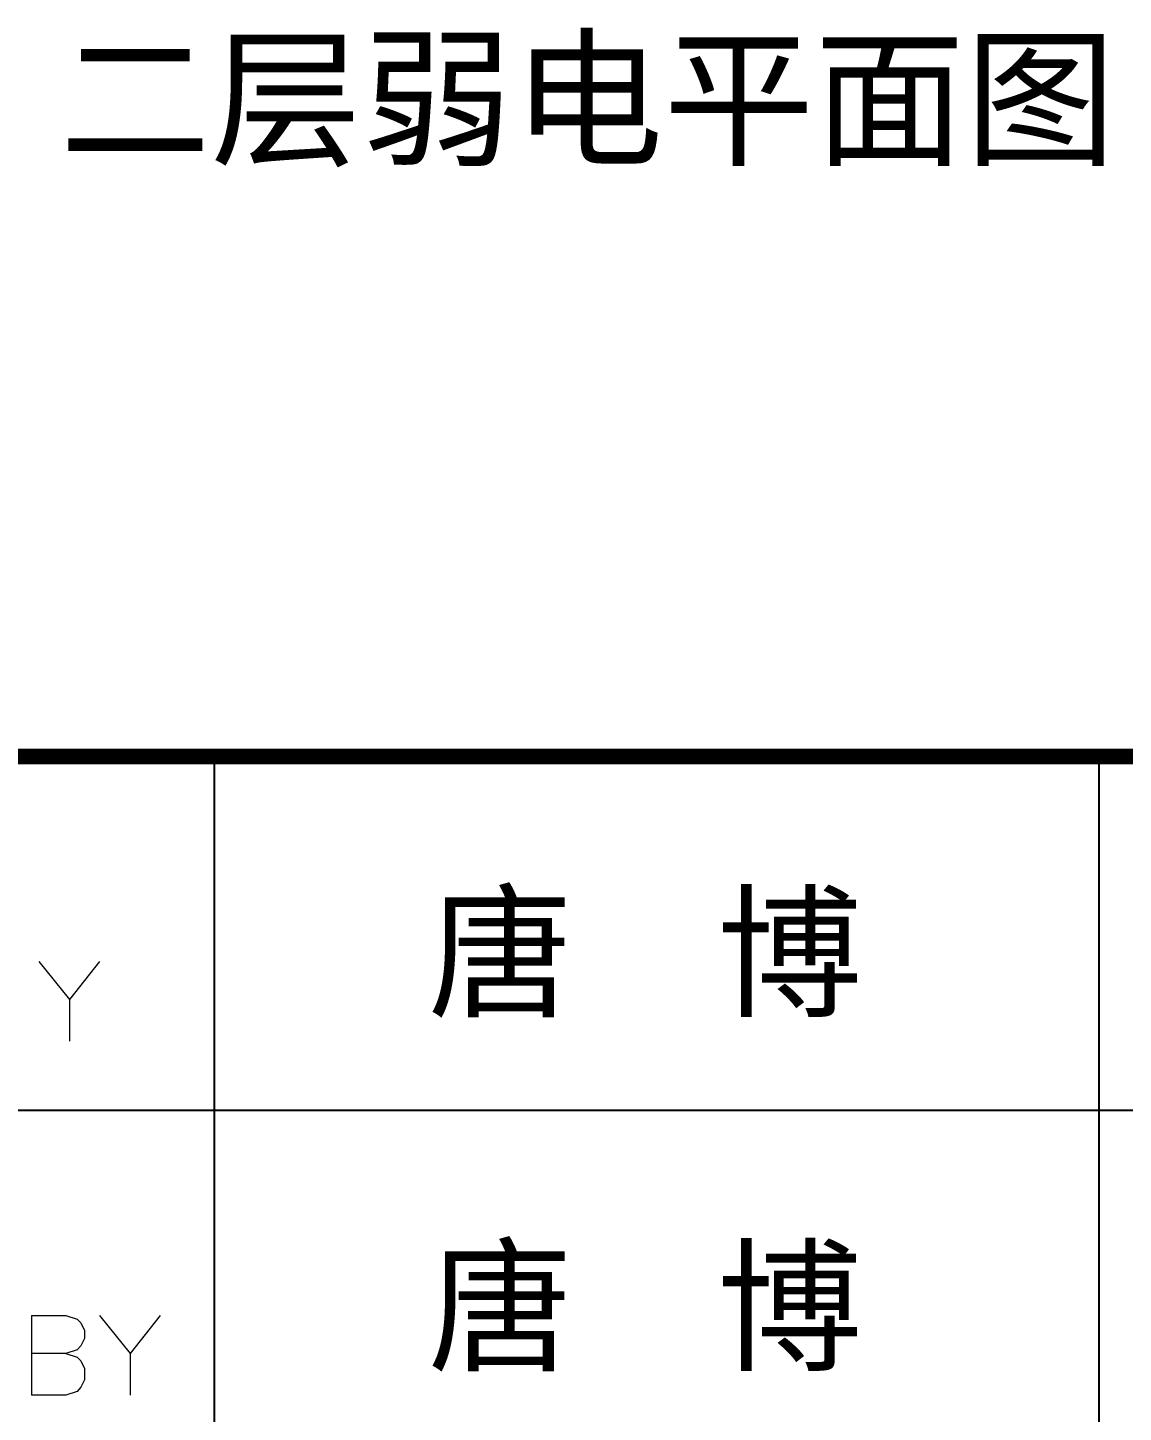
# Model space of a CAD drawing. Extents: x -9422388 to 15610651, y -1992469 to 953794.
# Drawn here: x -2792296 to -2789820, y -368886 to -365755 of the extents above; entities that cross this region are included whole.
import ezdxf

# ---------------------------------------------------------------- set-up
doc = ezdxf.new("R2010")
doc.units = 0
doc.header["$LTSCALE"] = 1000
doc.layers.add('PUB_TITLE', color=4, linetype='Continuous')
doc.styles.add('-宋体', font='', dxfattribs={"width": 0.8})
doc.styles.get('-宋体').set_extended_font_data('SimSun')

# ---------------------------------------------------------------- blocks, each defined once
blk = doc.blocks.new('TQ')
at = {"layer": 'PUB_TITLE'}
for p, q in [((1748149.2, -790397.5), (1748149.2, -794298.3)), ((1746756.1, -790954.7), (1750935.6, -790954.7))]:
    blk.add_line(p, q, dxfattribs=at)
at = {"layer": 'PUB_TITLE', "const_width": 24.4}
blk.add_lwpolyline([(1746756.1, -790397.5), (1750935.6, -790397.5)], dxfattribs=at)
at = {"layer": 'PUB_TITLE'}
blk.add_lwpolyline([(1749542.4, -794298.3), (1749542.4, -790397.5)], dxfattribs=at)
at = {"layer": 'PUB_TITLE', "color": 140, "lineweight": 0}
for points in [[(1747873.4, -790720.1), (1747921.6, -790780.1), (1747921.6, -790846)], [(1747968.8, -790720.1), (1747921.6, -790780.1)], [(1747861.6, -791277.7), (1747861.6, -791403.6)], [(1747861.6, -791277.7), (1747915.7, -791277.7), (1747933.4, -791283.6), (1747939.3, -791289.5), (1747945.2, -791301.3), (1747945.2, -791314.1), (1747939.3, -791325.9), (1747933.4, -791331.8), (1747915.7, -791337.7), (1747861.6, -791337.7)], [(1747968.8, -791277.7), (1748017, -791337.7), (1748017, -791403.6)], [(1748064.2, -791277.7), (1748017, -791337.7)], [(1747915.7, -791337.7), (1747933.4, -791343.6), (1747939.3, -791349.5), (1747945.2, -791361.3), (1747945.2, -791379), (1747939.3, -791390.8), (1747933.4, -791397.7), (1747915.7, -791403.6), (1747861.6, -791403.6)]]:
    blk.add_lwpolyline(points, dxfattribs=at)
at = {"layer": 'PUB_TITLE', "color": 7, "style": '-宋体', "width": 1.000002}
for p in [(1748485.7, -790789.9), (1748485.7, -791347.2)]:
    blk.add_text('唐  博', height=167.18, dxfattribs=at).set_placement(p)
blk = doc.blocks.new('图签')
at = {"xscale": 1.43572, "yscale": 1.43572, "zscale": 1.43572}
blk.add_blockref('TQ', (-231624.4, 689572.7), dxfattribs=at)

msp = doc.modelspace()

# ---------------------------------------------------------------- block references
msp.add_blockref('图签', (-5070103.06659, 77814.0902))

# ---------------------------------------------------------------- texts
at = {"layer": 'PUB_TITLE', "color": 7, "style": '-宋体', "width": 1.000002}
msp.add_text('二层弱电平面图', height=250, dxfattribs=at).set_placement((-2792223.68905, -366040.42419))

doc.saveas('drawing.dxf')
